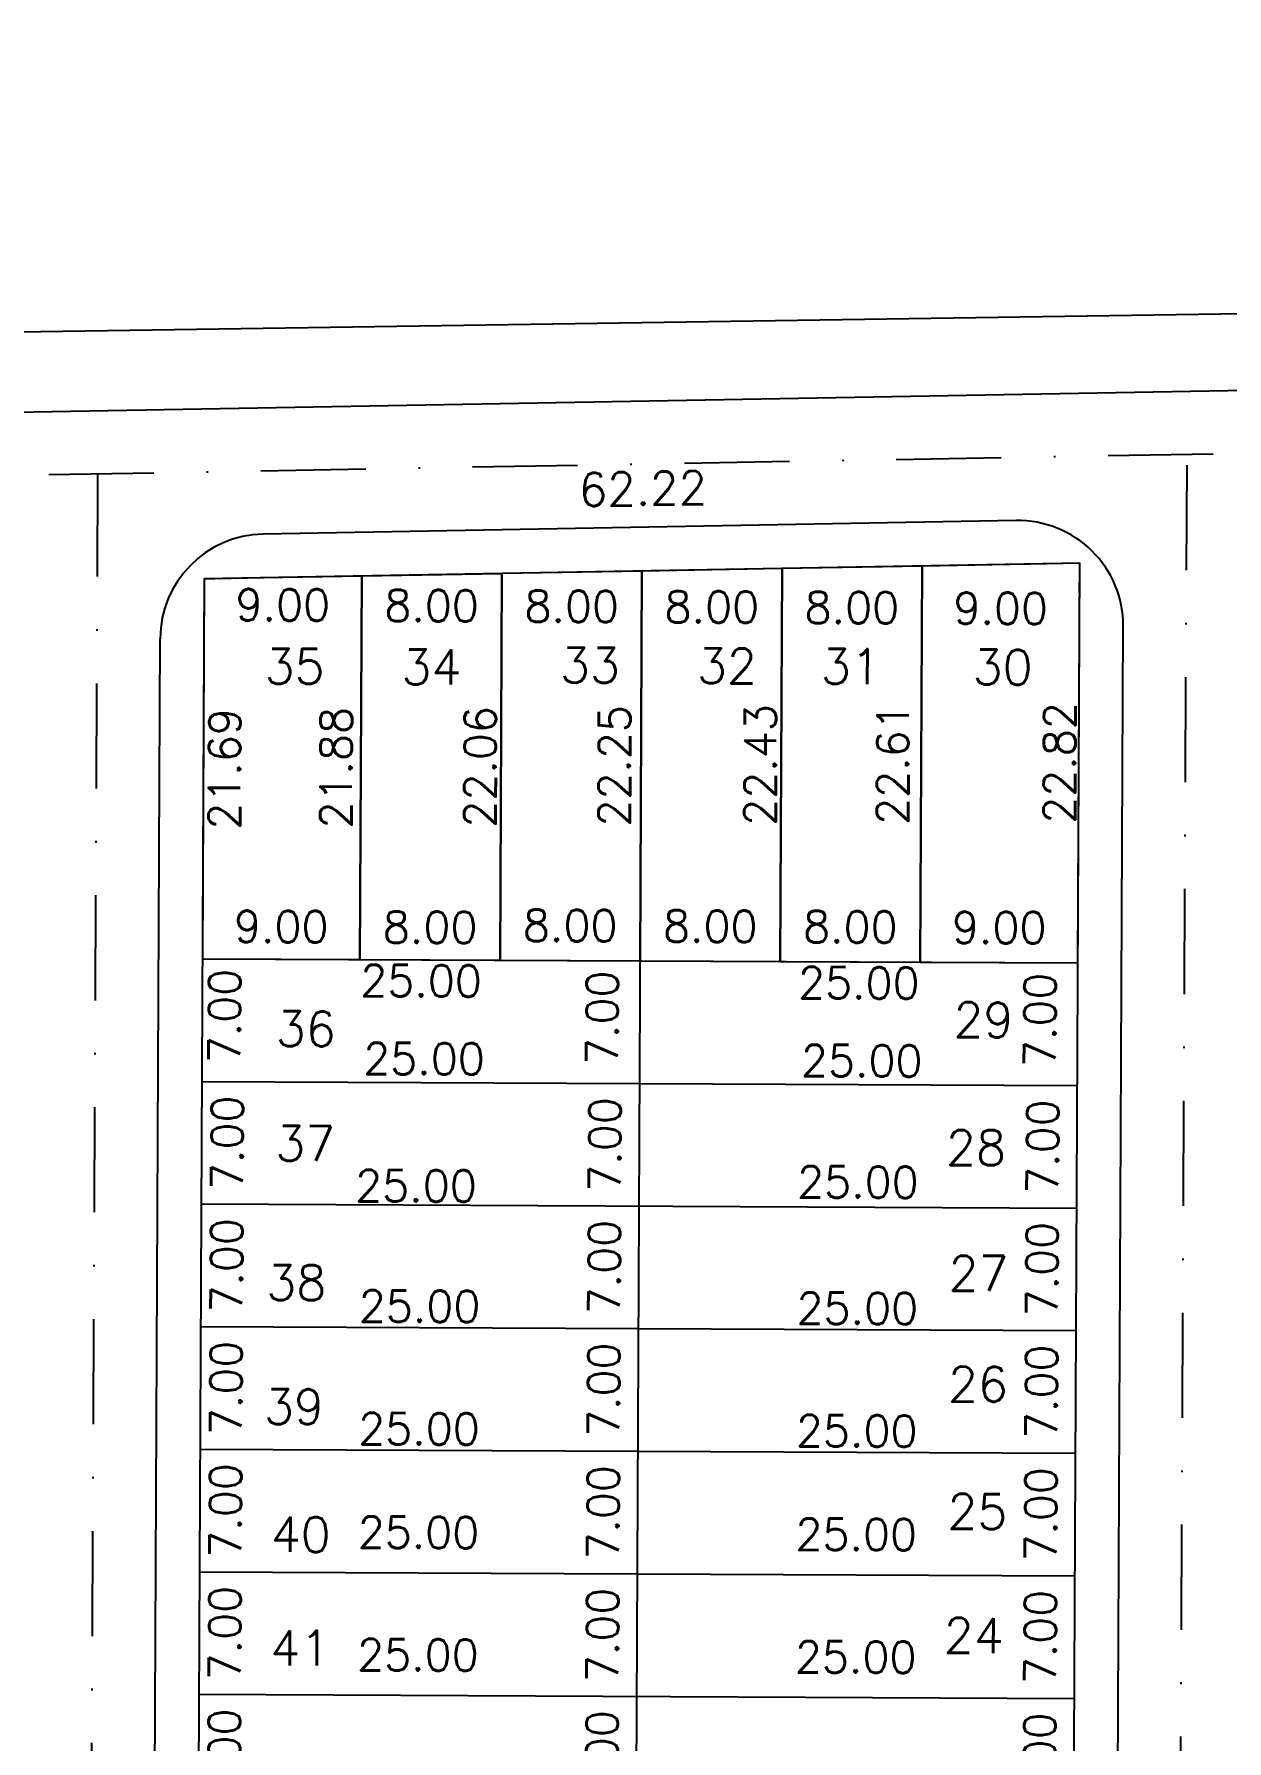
# Model space of a CAD drawing. Header units: millimetres. Extents: x -4430026 to 4783824, y 584 to 9593110.
# Drawn here: x 1871.9 to 1940, y 1873.1 to 1970.5 of the extents above; entities that cross this region are included whole.
import ezdxf
from ezdxf.enums import TextEntityAlignment as Align

# ---------------------------------------------------------------- set-up
doc = ezdxf.new("R2010")
doc.units = ezdxf.units.MM
for name, pattern in [('DASHDOT', [1, 0.5, -0.25, 0, -0.25]), ('HIDDEN', [0.375, 0.25, -0.125]), ('HIDDEN2', [0.1875, 0.125, -0.0625])]:
    doc.linetypes.add(name, pattern=pattern)
for name, color, linetype in [('BOUNDARY LOTES', 2, 'Continuous'), ('Calçada', 1, 'Continuous'), ('CANTOS', 9, 'HIDDEN'), ('Cota', 8, 'Continuous'), ('COTAS', 8, 'Continuous'), ('Lotes', 2, 'Continuous'), ('Numero de lotes', 5, 'Continuous'), ('POLIGONAL', 5, 'Continuous'), ('Projeção', 8, 'HIDDEN2'), ('QUADRA', 4, 'Continuous')]:
    doc.layers.add(name, color=color, linetype=linetype)
doc.styles.add('arcad1', font='romans.shx')
doc.styles.add('ROMANS', font='romans.shx')
doc.dimstyles.new('BOLA100', dxfattribs={"dimscale": 0, "dimtxt": 1.9, "dimasz": 0.18, "dimexe": 0.18, "dimexo": 0.063, "dimgap": 0, "dimtad": 1, "dimzin": 4, "dimdsep": 46, "dimtxsty": 'ROMANS', "dimcen": 0.09, "dimse1": 1, "dimse2": 1, "dimsd1": 1, "dimsd2": 1, "dimclrt": 256, "dimaunit": 1, "dimadec": 4, "dimazin": 0, "dimtfac": 1.2, "dimtix": 1, "dimtmove": 2, "dimatfit": 3, "dimfxl": 1, "dimtvp": 2, "dimtolj": 1, "dimtzin": 4, "dimarcsym": 0})
doc.dimstyles.get("Standard").update_dxf_attribs({"dimtxt": 0.18, "dimasz": 0.18, "dimexe": 0.18, "dimexo": 0.0625, "dimgap": 0.09, "dimtad": 0, "dimtih": 1, "dimtoh": 1, "dimdec": 4, "dimzin": 0, "dimdsep": 46, "dimtxsty": 'Standard', "dimcen": 0.09, "dimadec": 0, "dimazin": 0, "dimtfac": 1, "dimtdec": 4, "dimtofl": 0, "dimtmove": 0, "dimatfit": 3, "dimfxl": 1, "dimtolj": 1, "dimtzin": 0, "dimarcsym": 0})

# ---------------------------------------------------------------- blocks, each defined once
blk = doc.blocks.new('*D14702')
at = {"layer": 'DEFPOINTS', "color": 0}
for p in [(1881.644, 1913.262), (1906.644, 1913.144), (1906.621, 1908.345)]:
    blk.add_point(p, dxfattribs=at)
at = {"layer": 'Cota', "color": 41, "insert": (1894.138, 1912.004), "char_height": 1.8, "attachment_point": 5, "rotation": 359.72858, "style": 'ROMANS'}
blk.add_mtext('\\A1;25.00', dxfattribs=at)
blk = doc.blocks.new('*D14703')
at = {"layer": 'DEFPOINTS', "color": 0}
for p in [(1906.644, 1913.144), (1931.643, 1913.025), (1931.621, 1908.226)]:
    blk.add_point(p, dxfattribs=at)
at = {"layer": 'Cota', "color": 41, "insert": (1919.138, 1911.886), "char_height": 1.8, "attachment_point": 5, "rotation": 359.72858, "style": 'ROMANS'}
blk.add_mtext('\\A1;25.00', dxfattribs=at)
blk = doc.blocks.new('*D14704')
at = {"layer": 'DEFPOINTS', "color": 0}
for p in [(1890.582, 1939.55), (1890.478, 1917.667), (1892.662, 1917.657)]:
    blk.add_point(p, dxfattribs=at)
at = {"layer": 'Cota', "color": 41, "insert": (1889.114, 1928.616), "char_height": 1.8, "attachment_point": 5, "rotation": 89.72858, "style": 'ROMANS'}
blk.add_mtext('\\A1;21.88', dxfattribs=at)
blk = doc.blocks.new('*D14705')
at = {"layer": 'DEFPOINTS', "color": 0}
for p in [(1898.583, 1939.694), (1898.478, 1917.63), (1900.884, 1917.618)]:
    blk.add_point(p, dxfattribs=at)
at = {"layer": 'Cota', "color": 41, "insert": (1897.336, 1928.667), "char_height": 1.8, "attachment_point": 5, "rotation": 89.72858, "style": 'ROMANS'}
blk.add_mtext('\\A1;22.06', dxfattribs=at)
blk = doc.blocks.new('*D14706')
at = {"layer": 'DEFPOINTS', "color": 0}
for p in [(1906.584, 1939.844), (1906.478, 1917.592), (1908.557, 1917.582)]:
    blk.add_point(p, dxfattribs=at)
at = {"layer": 'Cota', "color": 41, "insert": (1905.01, 1928.725), "char_height": 1.8, "attachment_point": 5, "rotation": 89.72858, "style": 'ROMANS'}
blk.add_mtext('\\A1;22.25', dxfattribs=at)
blk = doc.blocks.new('*D14707')
at = {"layer": 'DEFPOINTS', "color": 0}
for p in [(1914.584, 1939.981), (1914.478, 1917.554), (1916.888, 1917.542)]:
    blk.add_point(p, dxfattribs=at)
at = {"layer": 'Cota', "color": 41, "insert": (1913.341, 1928.773), "char_height": 1.8, "attachment_point": 5, "rotation": 89.72858, "style": 'ROMANS'}
blk.add_mtext('\\A1;22.43', dxfattribs=at)
blk = doc.blocks.new('*D14708')
at = {"layer": 'DEFPOINTS', "color": 0}
for p in [(1922.585, 1940.124), (1922.478, 1917.516), (1924.452, 1917.507)]:
    blk.add_point(p, dxfattribs=at)
at = {"layer": 'Cota', "color": 41, "insert": (1920.906, 1928.828), "char_height": 1.8, "attachment_point": 5, "rotation": 89.72858, "style": 'ROMANS'}
blk.add_mtext('\\A1;22.61', dxfattribs=at)
blk = doc.blocks.new('*D14709')
at = {"layer": 'DEFPOINTS', "color": 0}
for p in [(1931.586, 1940.292), (1931.478, 1917.473), (1933.978, 1917.461)]:
    blk.add_point(p, dxfattribs=at)
at = {"layer": 'Cota', "color": 41, "insert": (1930.432, 1928.888), "char_height": 1.8, "attachment_point": 5, "rotation": 89.72858, "style": 'ROMANS'}
blk.add_mtext('\\A1;22.82', dxfattribs=at)
blk = doc.blocks.new('*D14710')
at = {"layer": 'DEFPOINTS', "color": 0}
for p in [(1881.581, 1939.395), (1890.581, 1939.352), (1890.557, 1934.292)]:
    blk.add_point(p, dxfattribs=at)
at = {"layer": 'Cota', "color": 41, "insert": (1886.074, 1937.914), "char_height": 1.8, "attachment_point": 5, "rotation": 359.72858, "style": 'ROMANS'}
blk.add_mtext('\\A1;9.00', dxfattribs=at)
blk = doc.blocks.new('*D14711')
at = {"layer": 'DEFPOINTS', "color": 0}
for p in [(1890.581, 1939.352), (1898.583, 1939.694), (1898.557, 1934.254)]:
    blk.add_point(p, dxfattribs=at)
at = {"layer": 'Cota', "color": 41, "insert": (1894.574, 1937.873), "char_height": 1.8, "attachment_point": 5, "rotation": 359.72858, "style": 'ROMANS'}
blk.add_mtext('\\A1;8.00', dxfattribs=at)
blk = doc.blocks.new('*D14712')
at = {"layer": 'DEFPOINTS', "color": 0}
for p in [(1898.583, 1939.694), (1906.584, 1939.844), (1906.557, 1934.216)]:
    blk.add_point(p, dxfattribs=at)
at = {"layer": 'Cota', "color": 41, "insert": (1902.574, 1937.835), "char_height": 1.8, "attachment_point": 5, "rotation": 359.72858, "style": 'ROMANS'}
blk.add_mtext('\\A1;8.00', dxfattribs=at)
blk = doc.blocks.new('*D14713')
at = {"layer": 'DEFPOINTS', "color": 0}
for p in [(1906.584, 1939.844), (1914.584, 1939.981), (1914.557, 1934.179)]:
    blk.add_point(p, dxfattribs=at)
at = {"layer": 'Cota', "color": 41, "insert": (1910.574, 1937.797), "char_height": 1.8, "attachment_point": 5, "rotation": 359.72858, "style": 'ROMANS'}
blk.add_mtext('\\A1;8.00', dxfattribs=at)
blk = doc.blocks.new('*D14714')
at = {"layer": 'DEFPOINTS', "color": 0}
for p in [(1914.584, 1939.981), (1922.584, 1939.943), (1922.557, 1934.141)]:
    blk.add_point(p, dxfattribs=at)
at = {"layer": 'Cota', "color": 41, "insert": (1918.574, 1937.76), "char_height": 1.8, "attachment_point": 5, "rotation": 359.72858, "style": 'ROMANS'}
blk.add_mtext('\\A1;8.00', dxfattribs=at)
blk = doc.blocks.new('*D14715')
at = {"layer": 'DEFPOINTS', "color": 0}
for p in [(1922.584, 1939.943), (1931.569, 1936.712), (1931.557, 1934.098)]:
    blk.add_point(p, dxfattribs=at)
at = {"layer": 'Cota', "color": 41, "insert": (1927.074, 1937.719), "char_height": 1.8, "attachment_point": 5, "rotation": 359.72858, "style": 'ROMANS'}
blk.add_mtext('\\A1;9.00', dxfattribs=at)
blk = doc.blocks.new('*D14716')
at = {"layer": 'DEFPOINTS', "color": 0}
for p in [(1881.476, 1917.167), (1890.476, 1917.125), (1890.47, 1915.926)]:
    blk.add_point(p, dxfattribs=at)
at = {"layer": 'Cota', "color": 41, "insert": (1885.987, 1919.547), "char_height": 1.8, "attachment_point": 5, "rotation": 359.72858, "style": 'ROMANS'}
blk.add_mtext('\\A1;9.00', dxfattribs=at)
blk = doc.blocks.new('*D14717')
at = {"layer": 'DEFPOINTS', "color": 0}
for p in [(1890.476, 1917.125), (1898.476, 1917.087), (1898.47, 1915.888)]:
    blk.add_point(p, dxfattribs=at)
at = {"layer": 'Cota', "color": 41, "insert": (1894.487, 1919.507), "char_height": 1.8, "attachment_point": 5, "rotation": 359.72858, "style": 'ROMANS'}
blk.add_mtext('\\A1;8.00', dxfattribs=at)
blk = doc.blocks.new('*D14718')
at = {"layer": 'DEFPOINTS', "color": 0}
for p in [(1898.476, 1917.223), (1906.476, 1917.185), (1906.471, 1915.986)]:
    blk.add_point(p, dxfattribs=at)
at = {"layer": 'Cota', "color": 41, "insert": (1902.488, 1919.605), "char_height": 1.8, "attachment_point": 5, "rotation": 359.72858, "style": 'ROMANS'}
blk.add_mtext('\\A1;8.00', dxfattribs=at)
blk = doc.blocks.new('*D14719')
at = {"layer": 'DEFPOINTS', "color": 0}
for p in [(1906.476, 1917.185), (1914.476, 1917.147), (1914.47, 1915.948)]:
    blk.add_point(p, dxfattribs=at)
at = {"layer": 'Cota', "color": 41, "insert": (1910.488, 1919.567), "char_height": 1.8, "attachment_point": 5, "rotation": 359.72858, "style": 'ROMANS'}
blk.add_mtext('\\A1;8.00', dxfattribs=at)
blk = doc.blocks.new('*D14720')
at = {"layer": 'DEFPOINTS', "color": 0}
for p in [(1914.476, 1917.147), (1922.476, 1917.109), (1922.47, 1915.91)]:
    blk.add_point(p, dxfattribs=at)
at = {"layer": 'Cota', "color": 41, "insert": (1918.487, 1919.529), "char_height": 1.8, "attachment_point": 5, "rotation": 359.72858, "style": 'ROMANS'}
blk.add_mtext('\\A1;8.00', dxfattribs=at)
blk = doc.blocks.new('*D14721')
at = {"layer": 'DEFPOINTS', "color": 0}
for p in [(1922.476, 1917.109), (1931.476, 1917.066), (1931.47, 1915.867)]:
    blk.add_point(p, dxfattribs=at)
at = {"layer": 'Cota', "color": 41, "insert": (1926.987, 1919.489), "char_height": 1.8, "attachment_point": 5, "rotation": 359.72858, "style": 'ROMANS'}
blk.add_mtext('\\A1;9.00', dxfattribs=at)
blk = doc.blocks.new('*D14722')
at = {"layer": 'DEFPOINTS', "color": 0}
for p in [(1906.425, 1906.391), (1931.425, 1906.272), (1931.401, 1901.299)]:
    blk.add_point(p, dxfattribs=at)
at = {"layer": 'Cota', "color": 41, "insert": (1918.918, 1904.959), "char_height": 1.8, "attachment_point": 5, "rotation": 359.72858, "style": 'ROMANS'}
blk.add_mtext('\\A1;25.00', dxfattribs=at)
blk = doc.blocks.new('*D14723')
at = {"layer": 'DEFPOINTS', "color": 0}
for p in [(1881.391, 1899.299), (1906.391, 1899.18), (1906.367, 1894.208)]:
    blk.add_point(p, dxfattribs=at)
at = {"layer": 'Cota', "color": 41, "insert": (1893.885, 1897.867), "char_height": 1.8, "attachment_point": 5, "rotation": 359.72858, "style": 'ROMANS'}
blk.add_mtext('\\A1;25.00', dxfattribs=at)
blk = doc.blocks.new('*D14724')
at = {"layer": 'DEFPOINTS', "color": 0}
for p in [(1906.391, 1899.18), (1931.391, 1899.062), (1931.367, 1894.089)]:
    blk.add_point(p, dxfattribs=at)
at = {"layer": 'Cota', "color": 41, "insert": (1918.884, 1897.748), "char_height": 1.8, "attachment_point": 5, "rotation": 359.72858, "style": 'ROMANS'}
blk.add_mtext('\\A1;25.00', dxfattribs=at)
blk = doc.blocks.new('*D14725')
at = {"layer": 'DEFPOINTS', "color": 0}
for p in [(1881.358, 1892.299), (1906.358, 1892.18), (1906.334, 1887.208)]:
    blk.add_point(p, dxfattribs=at)
at = {"layer": 'Cota', "color": 41, "insert": (1893.851, 1890.867), "char_height": 1.8, "attachment_point": 5, "rotation": 359.72858, "style": 'ROMANS'}
blk.add_mtext('\\A1;25.00', dxfattribs=at)
blk = doc.blocks.new('*D14726')
at = {"layer": 'DEFPOINTS', "color": 0}
for p in [(1906.358, 1892.18), (1931.358, 1892.062), (1931.334, 1887.089)]:
    blk.add_point(p, dxfattribs=at)
at = {"layer": 'Cota', "color": 41, "insert": (1918.851, 1890.749), "char_height": 1.8, "attachment_point": 5, "rotation": 359.72858, "style": 'ROMANS'}
blk.add_mtext('\\A1;25.00', dxfattribs=at)
blk = doc.blocks.new('*D14727')
at = {"layer": 'DEFPOINTS', "color": 0}
for p in [(1881.33, 1886.389), (1906.33, 1886.271), (1906.306, 1881.298)]:
    blk.add_point(p, dxfattribs=at)
at = {"layer": 'Cota', "color": 41, "insert": (1893.823, 1884.957), "char_height": 1.8, "attachment_point": 5, "rotation": 359.72858, "style": 'ROMANS'}
blk.add_mtext('\\A1;25.00', dxfattribs=at)
blk = doc.blocks.new('*D14728')
at = {"layer": 'DEFPOINTS', "color": 0}
for p in [(1906.33, 1886.271), (1931.33, 1886.152), (1931.306, 1881.18)]:
    blk.add_point(p, dxfattribs=at)
at = {"layer": 'Cota', "color": 41, "insert": (1918.823, 1884.839), "char_height": 1.8, "attachment_point": 5, "rotation": 359.72858, "style": 'ROMANS'}
blk.add_mtext('\\A1;25.00', dxfattribs=at)
blk = doc.blocks.new('*D14729')
at = {"layer": 'DEFPOINTS', "color": 0}
for p in [(1881.297, 1879.389), (1906.297, 1879.271), (1906.273, 1874.298)]:
    blk.add_point(p, dxfattribs=at)
at = {"layer": 'Cota', "color": 41, "insert": (1893.79, 1877.957), "char_height": 1.8, "attachment_point": 5, "rotation": 359.72858, "style": 'ROMANS'}
blk.add_mtext('\\A1;25.00', dxfattribs=at)
blk = doc.blocks.new('*D14730')
at = {"layer": 'DEFPOINTS', "color": 0}
for p in [(1906.297, 1879.271), (1931.296, 1879.152), (1931.273, 1874.18)]:
    blk.add_point(p, dxfattribs=at)
at = {"layer": 'Cota', "color": 41, "insert": (1918.79, 1877.839), "char_height": 1.8, "attachment_point": 5, "rotation": 359.72858, "style": 'ROMANS'}
blk.add_mtext('\\A1;25.00', dxfattribs=at)
blk = doc.blocks.new('*D11168')
at = {"layer": 'DEFPOINTS', "color": 0}
for p in [(1881.184, 1906.175), (1906.184, 1906.057), (1906.161, 1901.084)]:
    blk.add_point(p, dxfattribs=at)
at = {"layer": 'Cota', "color": 41, "insert": (1893.678, 1904.743), "char_height": 1.8, "attachment_point": 5, "rotation": 359.72858, "style": 'ROMANS'}
blk.add_mtext('\\A1;25.00', dxfattribs=at)
blk = doc.blocks.new('*D14074')
at = {"layer": 'DEFPOINTS', "color": 0, "linetype": 'ByBlock'}
for p in [(1875.51, 1945.387), (1877.624, 1945.377), (1874.46, 1723.744)]:
    blk.add_point(p, dxfattribs=at)
at = {"layer": 'COTAS', "linetype": 'ByBlock', "insert": (1876.149, 1834.56), "char_height": 1.9, "attachment_point": 5, "rotation": 89.72858, "style": 'ROMANS'}
blk.add_mtext('\\A1;221.65', dxfattribs=at)
blk = doc.blocks.new('*D14075')
at = {"layer": 'DEFPOINTS', "color": 0, "linetype": 'ByBlock'}
for p in [(1937.715, 1946.503), (1936.659, 1723.449), (1938.809, 1723.439)]:
    blk.add_point(p, dxfattribs=at)
at = {"layer": 'COTAS', "linetype": 'ByBlock', "insert": (1938.388, 1834.97), "char_height": 1.9, "attachment_point": 5, "rotation": 89.72858, "style": 'ROMANS'}
blk.add_mtext('\\A1;223.06', dxfattribs=at)
blk = doc.blocks.new('*D14090')
at = {"layer": 'DEFPOINTS', "color": 0, "linetype": 'ByBlock'}
for p in [(1875.51, 1945.387), (1813.304, 1944.271), (1875.552, 1943.045)]:
    blk.add_point(p, dxfattribs=at)
at = {"layer": 'COTAS', "linetype": 'ByBlock', "insert": (1844.431, 1943.437), "char_height": 1.9, "attachment_point": 5, "rotation": 1.02791, "style": 'ROMANS'}
blk.add_mtext('\\A1;62.22', dxfattribs=at)
blk = doc.blocks.new('*D14091')
at = {"layer": 'DEFPOINTS', "color": 0, "linetype": 'ByBlock'}
for p in [(1937.715, 1946.503), (1875.51, 1945.387), (1937.757, 1944.169)]:
    blk.add_point(p, dxfattribs=at)
at = {"layer": 'COTAS', "linetype": 'ByBlock', "insert": (1906.637, 1944.561), "char_height": 1.9, "attachment_point": 5, "rotation": 1.02791, "style": 'ROMANS'}
blk.add_mtext('\\A1;62.22', dxfattribs=at)
blk = doc.blocks.new('*D14231')
at = {"layer": 'DEFPOINTS', "color": 0, "linetype": 'ByBlock'}
for p in [(1937.715, 1946.503), (1935.915, 1571.068), (1931.269, 1569.569), (1935.917, 1566.877), (1935.621, 1504.301)]:
    blk.add_point(p, dxfattribs=at)
at = {"layer": 'COTAS', "linetype": 'ByBlock', "insert": (1929.415, 1566.891), "char_height": 1.9, "attachment_point": 5, "rotation": 89.87901, "style": 'ROMANS'}
blk.add_mtext('\\A1;179°41\'57"', dxfattribs=at)
blk = doc.blocks.new('*D14352')
at = {"layer": 'DEFPOINTS', "color": 0, "linetype": 'ByBlock'}
for p in [(1673.107, 1937.429), (1919.368, 1867.265), (1917.581, 1860.992)]:
    blk.add_point(p, dxfattribs=at)
at = {"layer": 'COTAS', "linetype": 'ByBlock', "insert": (1690.559, 1929.905), "char_height": 1.9, "attachment_point": 5, "rotation": 344.09698, "style": 'ROMANS'}
blk.add_mtext('\\A1;R256.05', dxfattribs=at)
blk = doc.blocks.new('*D13902')
at = {"layer": 'DEFPOINTS', "color": 0}
for p in [(1906.279, 1875.592), (1907.916, 1875.584), (1906.246, 1868.592)]:
    blk.add_point(p, dxfattribs=at)
at = {"layer": 'Cota', "color": 41, "insert": (1904.299, 1872.102), "char_height": 1.8, "attachment_point": 5, "rotation": 89.72858, "style": 'ROMANS'}
blk.add_mtext('\\A1;7.00', dxfattribs=at)
blk = doc.blocks.new('*D13903')
at = {"layer": 'DEFPOINTS', "color": 0}
for p in [(1906.312, 1882.592), (1907.949, 1882.584), (1906.279, 1875.592)]:
    blk.add_point(p, dxfattribs=at)
at = {"layer": 'Cota', "color": 41, "insert": (1904.333, 1879.101), "char_height": 1.8, "attachment_point": 5, "rotation": 89.72858, "style": 'ROMANS'}
blk.add_mtext('\\A1;7.00', dxfattribs=at)
blk = doc.blocks.new('*D13904')
at = {"layer": 'DEFPOINTS', "color": 0}
for p in [(1906.346, 1889.592), (1907.982, 1889.584), (1906.312, 1882.592)]:
    blk.add_point(p, dxfattribs=at)
at = {"layer": 'Cota', "color": 41, "insert": (1904.366, 1886.101), "char_height": 1.8, "attachment_point": 5, "rotation": 89.72858, "style": 'ROMANS'}
blk.add_mtext('\\A1;7.00', dxfattribs=at)
blk = doc.blocks.new('*D13905')
at = {"layer": 'DEFPOINTS', "color": 0}
for p in [(1906.379, 1896.592), (1908.015, 1896.584), (1906.346, 1889.592)]:
    blk.add_point(p, dxfattribs=at)
at = {"layer": 'Cota', "color": 41, "insert": (1904.399, 1893.101), "char_height": 1.8, "attachment_point": 5, "rotation": 89.72858, "style": 'ROMANS'}
blk.add_mtext('\\A1;7.00', dxfattribs=at)
blk = doc.blocks.new('*D13906')
at = {"layer": 'DEFPOINTS', "color": 0}
for p in [(1906.412, 1903.592), (1908.049, 1903.584), (1906.379, 1896.592)]:
    blk.add_point(p, dxfattribs=at)
at = {"layer": 'Cota', "color": 41, "insert": (1904.432, 1900.101), "char_height": 1.8, "attachment_point": 5, "rotation": 89.72858, "style": 'ROMANS'}
blk.add_mtext('\\A1;7.00', dxfattribs=at)
blk = doc.blocks.new('*D13907')
at = {"layer": 'DEFPOINTS', "color": 0}
for p in [(1884.709, 1875.694), (1886.346, 1875.687), (1884.676, 1868.694)]:
    blk.add_point(p, dxfattribs=at)
at = {"layer": 'Cota', "color": 41, "insert": (1882.729, 1872.204), "char_height": 1.8, "attachment_point": 5, "rotation": 89.72858, "style": 'ROMANS'}
blk.add_mtext('\\A1;7.00', dxfattribs=at)
blk = doc.blocks.new('*D13908')
at = {"layer": 'DEFPOINTS', "color": 0}
for p in [(1884.742, 1882.694), (1886.379, 1882.687), (1884.709, 1875.694)]:
    blk.add_point(p, dxfattribs=at)
at = {"layer": 'Cota', "color": 41, "insert": (1882.762, 1879.204), "char_height": 1.8, "attachment_point": 5, "rotation": 89.72858, "style": 'ROMANS'}
blk.add_mtext('\\A1;7.00', dxfattribs=at)
blk = doc.blocks.new('*D13909')
at = {"layer": 'DEFPOINTS', "color": 0}
for p in [(1884.775, 1889.694), (1886.412, 1889.686), (1884.742, 1882.694)]:
    blk.add_point(p, dxfattribs=at)
at = {"layer": 'Cota', "color": 41, "insert": (1882.796, 1886.204), "char_height": 1.8, "attachment_point": 5, "rotation": 89.72858, "style": 'ROMANS'}
blk.add_mtext('\\A1;7.00', dxfattribs=at)
blk = doc.blocks.new('*D13910')
at = {"layer": 'DEFPOINTS', "color": 0}
for p in [(1884.808, 1896.694), (1886.445, 1896.686), (1884.775, 1889.694)]:
    blk.add_point(p, dxfattribs=at)
at = {"layer": 'Cota', "color": 41, "insert": (1882.829, 1893.203), "char_height": 1.8, "attachment_point": 5, "rotation": 89.72858, "style": 'ROMANS'}
blk.add_mtext('\\A1;7.00', dxfattribs=at)
blk = doc.blocks.new('*D13911')
at = {"layer": 'DEFPOINTS', "color": 0}
for p in [(1884.842, 1903.694), (1886.478, 1903.686), (1884.808, 1896.694)]:
    blk.add_point(p, dxfattribs=at)
at = {"layer": 'Cota', "color": 41, "insert": (1882.862, 1900.203), "char_height": 1.8, "attachment_point": 5, "rotation": 89.72858, "style": 'ROMANS'}
blk.add_mtext('\\A1;7.00', dxfattribs=at)
blk = doc.blocks.new('*D13912')
at = {"layer": 'DEFPOINTS', "color": 0}
for p in [(1931.279, 1875.474), (1932.916, 1875.466), (1931.246, 1868.474)]:
    blk.add_point(p, dxfattribs=at)
at = {"layer": 'Cota', "color": 41, "insert": (1929.299, 1871.983), "char_height": 1.8, "attachment_point": 5, "rotation": 89.72858, "style": 'ROMANS'}
blk.add_mtext('\\A1;7.00', dxfattribs=at)
blk = doc.blocks.new('*D13913')
at = {"layer": 'DEFPOINTS', "color": 0}
for p in [(1931.312, 1882.474), (1932.949, 1882.466), (1931.279, 1875.474)]:
    blk.add_point(p, dxfattribs=at)
at = {"layer": 'Cota', "color": 41, "insert": (1929.332, 1878.983), "char_height": 1.8, "attachment_point": 5, "rotation": 89.72858, "style": 'ROMANS'}
blk.add_mtext('\\A1;7.00', dxfattribs=at)
blk = doc.blocks.new('*D13914')
at = {"layer": 'DEFPOINTS', "color": 0}
for p in [(1931.345, 1889.474), (1932.982, 1889.466), (1931.312, 1882.474)]:
    blk.add_point(p, dxfattribs=at)
at = {"layer": 'Cota', "color": 41, "insert": (1929.365, 1885.983), "char_height": 1.8, "attachment_point": 5, "rotation": 89.72858, "style": 'ROMANS'}
blk.add_mtext('\\A1;7.00', dxfattribs=at)
blk = doc.blocks.new('*D13915')
at = {"layer": 'DEFPOINTS', "color": 0}
for p in [(1931.378, 1896.474), (1933.015, 1896.466), (1931.345, 1889.474)]:
    blk.add_point(p, dxfattribs=at)
at = {"layer": 'Cota', "color": 41, "insert": (1929.399, 1892.983), "char_height": 1.8, "attachment_point": 5, "rotation": 89.72858, "style": 'ROMANS'}
blk.add_mtext('\\A1;7.00', dxfattribs=at)
blk = doc.blocks.new('*D13916')
at = {"layer": 'DEFPOINTS', "color": 0}
for p in [(1931.412, 1903.473), (1933.048, 1903.466), (1931.378, 1896.474)]:
    blk.add_point(p, dxfattribs=at)
at = {"layer": 'Cota', "color": 41, "insert": (1929.432, 1899.983), "char_height": 1.8, "attachment_point": 5, "rotation": 89.72858, "style": 'ROMANS'}
blk.add_mtext('\\A1;7.00', dxfattribs=at)
blk = doc.blocks.new('*D13917')
at = {"layer": 'DEFPOINTS', "color": 0}
for p in [(1906.445, 1910.592), (1908.082, 1910.584), (1906.412, 1903.592)]:
    blk.add_point(p, dxfattribs=at)
at = {"layer": 'Cota', "color": 41, "insert": (1904.465, 1907.101), "char_height": 1.8, "attachment_point": 5, "rotation": 89.72858, "style": 'ROMANS'}
blk.add_mtext('\\A1;7.00', dxfattribs=at)
blk = doc.blocks.new('*D13918')
at = {"layer": 'DEFPOINTS', "color": 0}
for p in [(1884.875, 1910.694), (1886.512, 1910.686), (1884.842, 1903.694)]:
    blk.add_point(p, dxfattribs=at)
at = {"layer": 'Cota', "color": 41, "insert": (1882.895, 1907.203), "char_height": 1.8, "attachment_point": 5, "rotation": 89.72858, "style": 'ROMANS'}
blk.add_mtext('\\A1;7.00', dxfattribs=at)
blk = doc.blocks.new('*D13919')
at = {"layer": 'DEFPOINTS', "color": 0}
for p in [(1931.445, 1910.473), (1933.081, 1910.466), (1931.412, 1903.473)]:
    blk.add_point(p, dxfattribs=at)
at = {"layer": 'Cota', "color": 41, "insert": (1929.465, 1906.983), "char_height": 1.8, "attachment_point": 5, "rotation": 89.72858, "style": 'ROMANS'}
blk.add_mtext('\\A1;7.00', dxfattribs=at)
blk = doc.blocks.new('*D13921')
at = {"layer": 'DEFPOINTS', "color": 0}
for p in [(1881.581, 1939.395), (1881.478, 1917.71), (1886.296, 1917.687)]:
    blk.add_point(p, dxfattribs=at)
at = {"layer": 'COTAS', "color": 41, "insert": (1882.748, 1928.547), "char_height": 1.8, "attachment_point": 5, "rotation": 89.72858, "style": 'ROMANS'}
blk.add_mtext('\\A1;21.69', dxfattribs=at)
blk = doc.blocks.new('*D13067')
at = {"layer": 'DEFPOINTS', "color": 0}
for p in [(1881.478, 1917.71), (1906.478, 1917.592), (1906.455, 1912.793)]:
    blk.add_point(p, dxfattribs=at)
at = {"layer": 'Cota', "color": 41, "insert": (1893.973, 1916.452), "char_height": 1.8, "attachment_point": 5, "rotation": 359.72858, "style": 'ROMANS'}
blk.add_mtext('\\A1;25.00', dxfattribs=at)
blk = doc.blocks.new('*D13068')
at = {"layer": 'DEFPOINTS', "color": 0}
for p in [(1906.478, 1917.592), (1931.478, 1917.473), (1931.455, 1912.674)]:
    blk.add_point(p, dxfattribs=at)
at = {"layer": 'Cota', "color": 41, "insert": (1918.972, 1916.333), "char_height": 1.8, "attachment_point": 5, "rotation": 359.72858, "style": 'ROMANS'}
blk.add_mtext('\\A1;25.00', dxfattribs=at)
blk = doc.blocks.new('*D13069')
at = {"layer": 'DEFPOINTS', "color": 0}
for p in [(1906.293, 1917.828), (1907.929, 1917.821), (1906.26, 1910.828)]:
    blk.add_point(p, dxfattribs=at)
at = {"layer": 'Cota', "color": 41, "insert": (1904.313, 1914.338), "char_height": 1.8, "attachment_point": 5, "rotation": 89.72858, "style": 'ROMANS'}
blk.add_mtext('\\A1;7.00', dxfattribs=at)
blk = doc.blocks.new('*D13070')
at = {"layer": 'DEFPOINTS', "color": 0}
for p in [(1884.722, 1917.931), (1886.359, 1917.923), (1884.689, 1910.931)]:
    blk.add_point(p, dxfattribs=at)
at = {"layer": 'Cota', "color": 41, "insert": (1882.743, 1914.44), "char_height": 1.8, "attachment_point": 5, "rotation": 89.72858, "style": 'ROMANS'}
blk.add_mtext('\\A1;7.00', dxfattribs=at)
blk = doc.blocks.new('*D13071')
at = {"layer": 'DEFPOINTS', "color": 0}
for p in [(1931.292, 1917.71), (1932.929, 1917.702), (1931.259, 1910.71)]:
    blk.add_point(p, dxfattribs=at)
at = {"layer": 'Cota', "color": 41, "insert": (1929.313, 1914.219), "char_height": 1.8, "attachment_point": 5, "rotation": 89.72858, "style": 'ROMANS'}
blk.add_mtext('\\A1;7.00', dxfattribs=at)
blk = doc.blocks.new('*D8604')
at = {"layer": 'DEFPOINTS', "color": 0, "linetype": 'ByBlock'}
for p in [(1875.51, 1945.387), (1877.624, 1945.377), (1874.46, 1723.744)]:
    blk.add_point(p, dxfattribs=at)
at = {"layer": 'COTAS', "linetype": 'ByBlock', "insert": (1876.149, 1834.56), "char_height": 1.9, "attachment_point": 5, "rotation": 89.72858, "style": 'ROMANS'}
blk.add_mtext('\\A1;221.65', dxfattribs=at)
blk = doc.blocks.new('*D8605')
at = {"layer": 'DEFPOINTS', "color": 0, "linetype": 'ByBlock'}
for p in [(1937.715, 1946.503), (1936.659, 1723.449), (1938.809, 1723.439)]:
    blk.add_point(p, dxfattribs=at)
at = {"layer": 'COTAS', "linetype": 'ByBlock', "insert": (1938.388, 1834.97), "char_height": 1.9, "attachment_point": 5, "rotation": 89.72858, "style": 'ROMANS'}
blk.add_mtext('\\A1;223.06', dxfattribs=at)

msp = doc.modelspace()

# ---------------------------------------------------------------- linework, layer by layer
at = {"layer": 'BOUNDARY LOTES', "elevation": 2.439}
for points in [[(1931.478, 1917.473), (1931.586, 1940.292), (1922.585, 1940.131), (1922.478, 1917.516), (1931.478, 1917.473)], [(1890.582, 1939.557), (1881.581, 1939.395), (1881.478, 1917.71), (1890.478, 1917.667), (1890.582, 1939.557)], [(1898.583, 1939.694), (1890.582, 1939.557), (1890.478, 1917.667), (1898.478, 1917.63), (1898.583, 1939.7)], [(1906.584, 1939.844), (1898.583, 1939.7), (1898.478, 1917.63), (1906.478, 1917.592), (1906.584, 1939.844)], [(1914.584, 1939.987), (1906.584, 1939.844), (1906.478, 1917.592), (1914.478, 1917.554), (1914.584, 1939.987)], [(1922.585, 1940.131), (1914.584, 1939.987), (1914.478, 1917.554), (1922.478, 1917.516), (1922.585, 1940.131)]]:
    msp.add_lwpolyline(points, dxfattribs=at)
at = {"layer": 'Calçada'}
for p, q in [((3074.748, 1970.505, 2.439), (1674.495, 1945.381, 2.439)), ((1927.961, 1942.728, 2.439), (1884.957, 1941.956, 2.439)), ((1933.125, 1737.416, 2.439), (1934.069, 1936.7, 2.439)), ((1878.126, 1737.676, 2.439), (1879.065, 1935.985, 2.439))]:
    msp.add_line(p, q, dxfattribs=at)
for centre, start, end in [((1928.069, 1936.729, 2.439), 359.72858, 91.02791), ((1885.065, 1935.957, 2.439), 91.02791, 179.72858)]:
    msp.add_arc(centre, 6, start, end, dxfattribs=at)
at = {"layer": 'CANTOS', "ltscale": 2.5, "elevation": 2.439}
for points in [[(1931.569, 1936.712), (1931.586, 1940.292), (1928.006, 1940.228)], [(1885.002, 1939.456), (1881.581, 1939.395), (1881.565, 1935.974)]]:
    msp.add_lwpolyline(points, dxfattribs=at)
at = {"layer": 'Lotes'}
for p, q in [((1890.478, 1917.667, 2.439), (1890.582, 1939.557, 2.439)), ((1898.478, 1917.63, 2.439), (1898.583, 1939.7, 2.439)), ((1906.584, 1939.844, 2.439), (1905.609, 1734.046, 2.439)), ((1914.478, 1917.554, 2.439), (1914.584, 1939.987, 2.439)), ((1922.478, 1917.516, 2.439), (1922.585, 1940.131, 2.439)), ((1881.478, 1917.71, 2.439), (1931.478, 1917.473, 2.439)), ((1881.445, 1910.71, 2.439), (1931.445, 1910.473, 2.439)), ((1881.445, 1910.71, 2.439), (1931.445, 1910.473, 2.439)), ((1881.412, 1903.71, 2.439), (1931.412, 1903.473, 2.439)), ((1881.379, 1896.71, 2.439), (1931.378, 1896.474, 2.439)), ((1881.346, 1889.71, 2.439), (1931.345, 1889.474, 2.439)), ((1881.313, 1882.711, 2.439), (1931.312, 1882.474, 2.439)), ((1881.279, 1875.711, 2.439), (1931.279, 1875.474, 2.439))]:
    msp.add_line(p, q, dxfattribs=at)
at = {"layer": 'POLIGONAL', "linetype": 'ByBlock'}
msp.add_line((2143.464, 1957.557, 2.439), (1830.733, 1952.879, 2.439), dxfattribs=at)
msp.add_line((2143.464, 1957.557, 2.439), (1830.733, 1952.879, 2.439), dxfattribs=at)
at = {"layer": 'Projeção', "linetype": 'DASHDOT', "ltscale": 12}
for p, q in [((3076.423, 1966.934, 2.439), (1675.686, 1941.802, 2.439)), ((1935.621, 1504.301, 2.439), (1937.715, 1946.503, 2.439)), ((1873.418, 1503.939, 2.439), (1875.51, 1945.387, 2.439))]:
    msp.add_line(p, q, dxfattribs=at)
at = {"layer": 'QUADRA', "linetype": 'ByBlock', "elevation": 2.439}
msp.add_lwpolyline([(1930.608, 1733.927), (1931.586, 1940.292), (1881.581, 1939.395), (1880.609, 1734.164), (1930.608, 1733.927)], close=True, dxfattribs=at)

# ---------------------------------------------------------------- texts
at = {"layer": 'Numero de lotes', "style": 'arcad1'}
for s, p in [('33', (1903.616, 1934.47, 2.439)), ('32', (1911.436, 1934.433, 2.439)), ('35', (1886.745, 1934.405, 2.439)), ('34', (1894.565, 1934.368, 2.439)), ('31', (1918.516, 1934.4, 2.439)), ('30', (1927.181, 1934.359, 2.439)), ('29', (1926.087, 1914.222, 2.439)), ('36', (1887.387, 1913.71, 2.439)), ('37', (1887.356, 1907.166, 2.439)), ('28', (1925.659, 1906.924, 2.439)), ('27', (1925.804, 1899.748, 2.439)), ('38', (1886.844, 1899.213, 2.439)), ('26', (1925.774, 1893.415, 2.439)), ('39', (1886.709, 1892.134, 2.439)), ('25', (1925.739, 1886.148, 2.439)), ('40', (1887.1, 1884.837, 2.439)), ('24', (1925.533, 1879.069, 2.439)), ('41', (1887.07, 1878.354, 2.439))]:
    msp.add_text(s, height=2, rotation=359.72858, dxfattribs=at).set_placement(p, align=Align.MIDDLE_CENTER)

# ---------------------------------------------------------------- dimensions: what is measured, and where the dimension line sits
at = {"layer": 'Cota'}
for p1, p2, distance, picture, middle in [((1931.586, 1940.292, 2.439), (1931.478, 1917.473, 2.439), 2.5, '*D14709', (1930.432, 1928.888, 2.439)), ((1881.581, 1939.395, 2.439), (1890.581, 1939.352, 2.439), -5.06, '*D14710', (1886.074, 1937.914, 2.439)), ((1890.582, 1939.55, 2.439), (1890.478, 1917.667, 2.439), 2.184, '*D14704', (1889.114, 1928.616, 2.439)), ((1898.583, 1939.694, 2.439), (1898.478, 1917.63, 2.439), 2.406, '*D14705', (1897.336, 1928.667, 2.439)), ((1906.584, 1939.844, 2.439), (1906.478, 1917.592, 2.439), 2.079, '*D14706', (1905.01, 1928.725, 2.439)), ((1914.584, 1939.981, 2.439), (1914.478, 1917.554, 2.439), 2.41, '*D14707', (1913.341, 1928.773, 2.439)), ((1922.585, 1940.124, 2.439), (1922.478, 1917.516, 2.439), 1.974, '*D14708', (1920.906, 1928.828, 2.439)), ((1881.476, 1917.167, 2.439), (1890.476, 1917.125, 2.439), -1.199, '*D14716', (1885.987, 1919.547, 2.439)), ((1881.478, 1917.71, 2.439), (1906.478, 1917.592, 2.439), -4.799, '*D13067', (1893.973, 1916.452, 2.439)), ((1881.644, 1913.262, 2.439), (1906.644, 1913.144, 2.439), -4.799, '*D14702', (1894.138, 1912.004, 2.439)), ((1881.184, 1906.175, 2.439), (1906.184, 1906.057, 2.439), -4.973, '*D11168', (1893.678, 1904.743, 2.439)), ((1881.391, 1899.299, 2.439), (1906.391, 1899.18, 2.439), -4.973, '*D14723', (1893.885, 1897.867, 2.439)), ((1881.358, 1892.299, 2.439), (1906.358, 1892.18, 2.439), -4.973, '*D14725', (1893.851, 1890.867, 2.439)), ((1881.33, 1886.389, 2.439), (1906.33, 1886.271, 2.439), -4.973, '*D14727', (1893.823, 1884.957, 2.439)), ((1881.297, 1879.389, 2.439), (1906.297, 1879.271, 2.439), -4.973, '*D14729', (1893.79, 1877.957, 2.439))]:
    dim = msp.add_aligned_dim(p1=p1, p2=p2, distance=distance, dimstyle='Standard', override={"dimtxt": 1.8, "dimexo": 0.063, "dimgap": 0, "dimtih": 0, "dimtoh": 0, "dimdec": 2, "dimzin": 4, "dimtxsty": 'ROMANS', "dimse1": 1, "dimse2": 1, "dimsd1": 1, "dimsd2": 1, "dimclrt": 41, "dimtfac": 1.2, "dimtdec": 2, "dimtix": 1, "dimtofl": 1, "dimtmove": 2, "dimfxl": 0.18, "dimfxlon": 1, "dimtvp": 2, "dimtzin": 4}, dxfattribs=at)
    dim.commit()
    dim.dimension.update_dxf_attribs({"geometry": picture, "text_midpoint": middle})
for base, p1, p2, angle, picture, middle in [((1898.557, 1934.254, 2.439), (1890.581, 1939.352, 2.439), (1898.583, 1939.694, 2.439), 179.72858, '*D14711', (1894.574, 1937.873, 2.439)), ((1906.557, 1934.216, 2.439), (1898.583, 1939.694, 2.439), (1906.584, 1939.844, 2.439), 179.72858, '*D14712', (1902.574, 1937.835, 2.439)), ((1914.557, 1934.179, 2.439), (1906.584, 1939.844, 2.439), (1914.584, 1939.981, 2.439), 179.72858, '*D14713', (1910.574, 1937.797, 2.439)), ((1922.557, 1934.141, 2.439), (1914.584, 1939.981, 2.439), (1922.584, 1939.943, 2.439), 179.72858, '*D14714', (1918.574, 1937.76, 2.439)), ((1931.557, 1934.098, 2.439), (1922.584, 1939.943, 2.439), (1931.569, 1936.712, 2.439), 179.72858, '*D14715', (1927.074, 1937.719, 2.439)), ((1898.47, 1915.888, 2.439), (1890.476, 1917.125, 2.439), (1898.476, 1917.087, 2.439), 179.72858, '*D14717', (1894.487, 1919.507, 2.439)), ((1906.471, 1915.986, 2.439), (1898.476, 1917.223, 2.439), (1906.476, 1917.185, 2.439), 179.72858, '*D14718', (1902.488, 1919.605, 2.439)), ((1914.47, 1915.948, 2.439), (1906.476, 1917.185, 2.439), (1914.476, 1917.147, 2.439), 179.72858, '*D14719', (1910.488, 1919.567, 2.439)), ((1922.47, 1915.91, 2.439), (1914.476, 1917.147, 2.439), (1922.476, 1917.109, 2.439), 179.72858, '*D14720', (1918.487, 1919.529, 2.439)), ((1931.47, 1915.867, 2.439), (1922.476, 1917.109, 2.439), (1931.476, 1917.066, 2.439), 179.72858, '*D14721', (1926.987, 1919.489, 2.439)), ((1886.359, 1917.923, 2.439), (1884.689, 1910.931, 2.439), (1884.722, 1917.931, 2.439), 269.72858, '*D13070', (1882.743, 1914.44, 2.439)), ((1907.929, 1917.821, 2.439), (1906.26, 1910.828, 2.439), (1906.293, 1917.828, 2.439), 269.72858, '*D13069', (1904.313, 1914.338, 2.439)), ((1931.455, 1912.674, 2.439), (1906.478, 1917.592, 2.439), (1931.478, 1917.473, 2.439), 179.72858, '*D13068', (1918.972, 1916.333, 2.439)), ((1932.929, 1917.702, 2.439), (1931.259, 1910.71, 2.439), (1931.292, 1917.71, 2.439), 269.72858, '*D13071', (1929.313, 1914.219, 2.439)), ((1931.621, 1908.226, 2.439), (1906.644, 1913.144, 2.439), (1931.643, 1913.025, 2.439), 179.72858, '*D14703', (1919.138, 1911.886, 2.439)), ((1886.512, 1910.686, 2.439), (1884.842, 1903.694, 2.439), (1884.875, 1910.694, 2.439), 269.72858, '*D13918', (1882.895, 1907.203, 2.439)), ((1908.082, 1910.584, 2.439), (1906.412, 1903.592, 2.439), (1906.445, 1910.592, 2.439), 269.72858, '*D13917', (1904.465, 1907.101, 2.439)), ((1933.081, 1910.466, 2.439), (1931.412, 1903.473, 2.439), (1931.445, 1910.473, 2.439), 269.72858, '*D13919', (1929.465, 1906.983, 2.439)), ((1931.401, 1901.299, 2.439), (1906.425, 1906.391, 2.439), (1931.425, 1906.272, 2.439), 179.72858, '*D14722', (1918.918, 1904.959, 2.439)), ((1886.478, 1903.686, 2.439), (1884.808, 1896.694, 2.439), (1884.842, 1903.694, 2.439), 269.72858, '*D13911', (1882.862, 1900.203, 2.439)), ((1908.049, 1903.584, 2.439), (1906.379, 1896.592, 2.439), (1906.412, 1903.592, 2.439), 269.72858, '*D13906', (1904.432, 1900.101, 2.439)), ((1933.048, 1903.466, 2.439), (1931.378, 1896.474, 2.439), (1931.412, 1903.473, 2.439), 269.72858, '*D13916', (1929.432, 1899.983, 2.439)), ((1931.367, 1894.089, 2.439), (1906.391, 1899.18, 2.439), (1931.391, 1899.062, 2.439), 179.72858, '*D14724', (1918.884, 1897.748, 2.439)), ((1886.445, 1896.686, 2.439), (1884.775, 1889.694, 2.439), (1884.808, 1896.694, 2.439), 269.72858, '*D13910', (1882.829, 1893.203, 2.439)), ((1908.015, 1896.584, 2.439), (1906.346, 1889.592, 2.439), (1906.379, 1896.592, 2.439), 269.72858, '*D13905', (1904.399, 1893.101, 2.439)), ((1933.015, 1896.466, 2.439), (1931.345, 1889.474, 2.439), (1931.378, 1896.474, 2.439), 269.72858, '*D13915', (1929.399, 1892.983, 2.439)), ((1931.334, 1887.089, 2.439), (1906.358, 1892.18, 2.439), (1931.358, 1892.062, 2.439), 179.72858, '*D14726', (1918.851, 1890.749, 2.439)), ((1886.412, 1889.686, 2.439), (1884.742, 1882.694, 2.439), (1884.775, 1889.694, 2.439), 269.72858, '*D13909', (1882.796, 1886.204, 2.439)), ((1907.982, 1889.584, 2.439), (1906.312, 1882.592, 2.439), (1906.346, 1889.592, 2.439), 269.72858, '*D13904', (1904.366, 1886.101, 2.439)), ((1932.982, 1889.466, 2.439), (1931.312, 1882.474, 2.439), (1931.345, 1889.474, 2.439), 269.72858, '*D13914', (1929.365, 1885.983, 2.439)), ((1931.306, 1881.18, 2.439), (1906.33, 1886.271, 2.439), (1931.33, 1886.152, 2.439), 179.72858, '*D14728', (1918.823, 1884.839, 2.439)), ((1886.379, 1882.687, 2.439), (1884.709, 1875.694, 2.439), (1884.742, 1882.694, 2.439), 269.72858, '*D13908', (1882.762, 1879.204, 2.439)), ((1907.949, 1882.584, 2.439), (1906.279, 1875.592, 2.439), (1906.312, 1882.592, 2.439), 269.72858, '*D13903', (1904.333, 1879.101, 2.439)), ((1932.949, 1882.466, 2.439), (1931.279, 1875.474, 2.439), (1931.312, 1882.474, 2.439), 269.72858, '*D13913', (1929.332, 1878.983, 2.439)), ((1931.273, 1874.18, 2.439), (1906.297, 1879.271, 2.439), (1931.296, 1879.152, 2.439), 179.72858, '*D14730', (1918.79, 1877.839, 2.439)), ((1886.346, 1875.687, 2.439), (1884.676, 1868.694, 2.439), (1884.709, 1875.694, 2.439), 269.72858, '*D13907', (1882.729, 1872.204, 2.439)), ((1907.916, 1875.584, 2.439), (1906.246, 1868.592, 2.439), (1906.279, 1875.592, 2.439), 269.72858, '*D13902', (1904.299, 1872.102, 2.439)), ((1932.916, 1875.466, 2.439), (1931.246, 1868.474, 2.439), (1931.279, 1875.474, 2.439), 269.72858, '*D13912', (1929.299, 1871.983, 2.439))]:
    dim = msp.add_linear_dim(base=base, p1=p1, p2=p2, angle=angle, dimstyle='Standard', override={"dimtxt": 1.8, "dimexo": 0.063, "dimgap": 0, "dimtih": 0, "dimtoh": 0, "dimdec": 2, "dimzin": 4, "dimtxsty": 'ROMANS', "dimse1": 1, "dimse2": 1, "dimsd1": 1, "dimsd2": 1, "dimclrt": 41, "dimtfac": 1.2, "dimtdec": 2, "dimtix": 1, "dimtofl": 1, "dimtmove": 2, "dimfxl": 0.18, "dimfxlon": 1, "dimtvp": 2, "dimtzin": 4}, dxfattribs=at)
    dim.commit()
    dim.dimension.update_dxf_attribs({"geometry": picture, "text_midpoint": middle})
at = {"layer": 'COTAS', "linetype": 'ByBlock'}
for p1, p2, distance, picture, middle in [((1875.51, 1945.387, 2.439), (1937.715, 1946.503, 2.439), -2.335, '*D14091', (1906.637, 1944.561, 2.439)), ((1937.715, 1946.503, 2.439), (1936.659, 1723.449, 2.439), 2.151, '*D14075', (1938.388, 1834.97, 2.439)), ((1937.715, 1946.503, 2.439), (1936.659, 1723.449, 2.439), 2.151, '*D8605', (1938.388, 1834.97, 2.439)), ((1813.304, 1944.271, 2.439), (1875.51, 1945.387, 2.439), -2.342, '*D14090', (1844.431, 1943.437, 2.439)), ((1874.46, 1723.744, 2.439), (1875.51, 1945.387, 2.439), -2.115, '*D14074', (1876.149, 1834.56, 2.439)), ((1874.46, 1723.744, 2.439), (1875.51, 1945.387, 2.439), -2.115, '*D8604', (1876.149, 1834.56, 2.439))]:
    dim = msp.add_aligned_dim(p1=p1, p2=p2, distance=distance, dimstyle='BOLA100', override={"dimscale": 1, "dimfxl": 0.18}, dxfattribs=at)
    dim.commit()
    dim.dimension.update_dxf_attribs({"geometry": picture, "text_midpoint": middle})
dim = msp.add_angular_dim_2l(base=(1931.2685, 1569.56878), line1=((1935.62069, 1504.30133, 2.4392), (1937.71549, 1946.50328, 2.4392)), line2=((1935.91712, 1566.87723, 2.4392), (1935.91497, 1571.06759, 2.4392)), dimstyle='BOLA100', override={"dimscale": 1, "dimdec": 0, "dimazin": 1, "dimfxl": 0.18}, dxfattribs=at)
dim.commit()
dim.dimension.update_dxf_attribs({"geometry": '*D14231', "text_midpoint": (1929.41458, 1566.89096, 2.4392)})
at = {"layer": 'COTAS'}
dim = msp.add_aligned_dim(p1=(1881.581, 1939.395, 2.439), p2=(1881.478, 1917.71, 2.439), distance=4.818, dimstyle='Standard', override={"dimtxt": 1.8, "dimexo": 0.063, "dimgap": 0, "dimtih": 0, "dimtoh": 0, "dimdec": 2, "dimzin": 4, "dimtxsty": 'ROMANS', "dimse1": 1, "dimse2": 1, "dimsd1": 1, "dimsd2": 1, "dimclrt": 41, "dimtfac": 1.2, "dimtdec": 2, "dimtix": 1, "dimtofl": 1, "dimtmove": 2, "dimfxl": 0.18, "dimfxlon": 1, "dimtvp": 2, "dimtzin": 4}, dxfattribs=at)
dim.commit()
dim.dimension.update_dxf_attribs({"geometry": '*D13921', "text_midpoint": (1882.748, 1928.547, 2.439)})
at = {"layer": 'COTAS', "linetype": 'ByBlock'}
dim = msp.add_linear_dim(base=(1917.581, 1860.992, 2.439), p1=(1673.107, 1937.429, 2.439), p2=(1919.368, 1867.265, 2.439), angle=344.09698, text='R256.05', dimstyle='BOLA100', override={"dimscale": 1, "dimfxl": 0.18}, dxfattribs=at)
dim.commit()
dim.dimension.update_dxf_attribs({"geometry": '*D14352', "text_midpoint": (1690.559, 1929.905, 2.439), "dimtype": 161})

doc.saveas('drawing.dxf')
